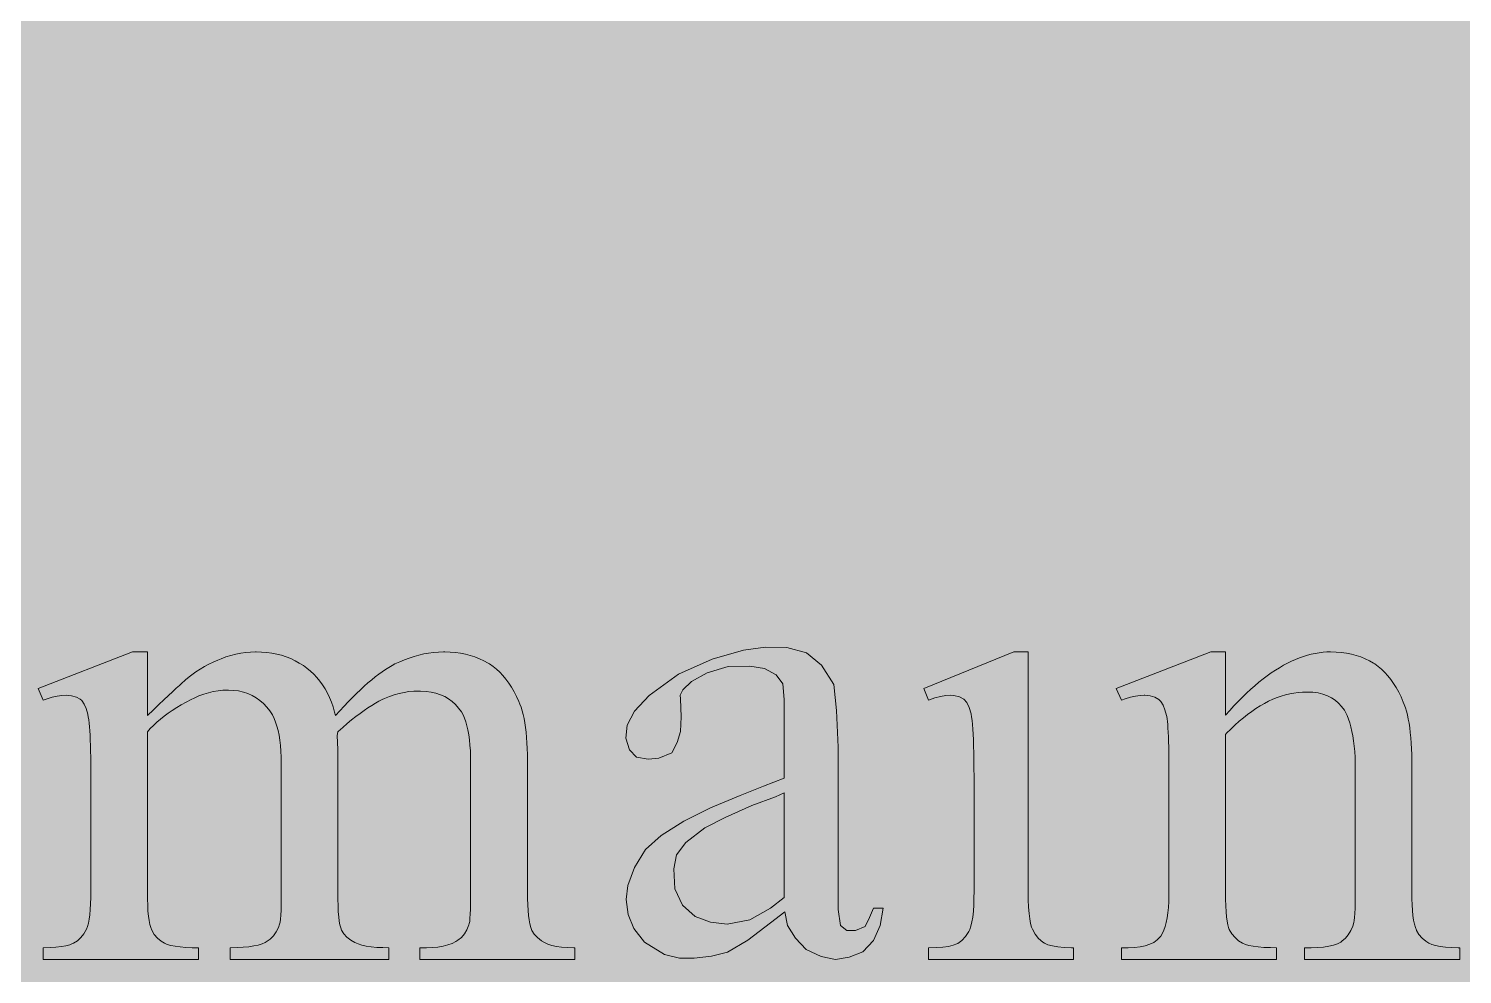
# Model space of a CAD drawing. Header units: millimetres. Extents: x 4103 to 4403, y 3794 to 4144.
# Drawn here: x 4320.99 to 4348.81, y 3823.97 to 3842.32 of the extents above; entities that cross this region are included whole.
import ezdxf

# ---------------------------------------------------------------- set-up
doc = ezdxf.new("R2010")
doc.units = ezdxf.units.MM
doc.layers.add('GREEN', color=7, linetype='Continuous', true_color=0x007f00)
doc.layers.add('GSCOLORFILL', color=7, linetype='Continuous', lineweight=0)

# ---------------------------------------------------------------- blocks, each defined once
blk = doc.blocks.new('NR-GM-31-6')
at = {"layer": 'GREEN', "lineweight": 9}
h = blk.add_hatch(color=256, dxfattribs=at)
h.paths.add_polyline_path([(82.283, 33.976), (82.284, 35.502), (82.255, 35.803), (82.124, 35.982), (81.898, 36.104), (81.616, 36.151), (81.193, 36.141), (80.788, 36.019), (80.487, 35.85), (80.318, 35.69), (80.262, 35.587), (80.271, 35.512), (80.281, 35.164), (80.271, 34.882), (80.207, 34.666), (80.102, 34.468), (79.848, 34.365), (79.641, 34.346), (79.415, 34.384), (79.284, 34.525), (79.208, 34.75), (79.237, 35.004), (79.378, 35.277), (79.66, 35.577), (80.234, 35.991), (80.882, 36.282), (81.494, 36.461), (81.917, 36.517), (82.331, 36.508), (82.716, 36.405), (83.008, 36.17), (83.243, 35.794), (83.299, 35.286), (83.331, 34.578), (83.331, 31.423), (83.374, 31.113), (83.497, 31.019), (83.666, 31.019), (83.854, 31.094), (83.939, 31.272), (84.014, 31.451), (84.202, 31.451), (84.145, 31.113), (84.014, 30.821), (83.807, 30.605), (83.544, 30.502), (83.28, 30.455), (82.998, 30.511), (82.707, 30.652), (82.5, 30.868), (82.349, 31.113), (82.293, 31.383), (82.02, 31.169), (81.578, 30.831), (81.183, 30.596), (80.873, 30.52), (80.534, 30.483), (80.252, 30.483), (79.962, 30.554), (79.575, 30.793), (79.368, 31.056), (79.256, 31.329), (79.218, 31.62), (79.246, 31.893), (79.378, 32.241), (79.594, 32.588), (79.895, 32.861), (80.337, 33.143), (80.854, 33.402), (81.428, 33.641), (81.879, 33.82)])
h.paths.add_polyline_path([(82.283, 31.657), (82.02, 31.451), (81.616, 31.225), (81.174, 31.141), (80.854, 31.178), (80.553, 31.291), (80.309, 31.507), (80.158, 31.827), (80.139, 32.212), (80.196, 32.485), (80.375, 32.729), (80.741, 33.011), (81.136, 33.209), (81.653, 33.444), (82.114, 33.613), (82.283, 33.688)], flags=16)
h.paths.add_polyline_path([(88.726, 35.716), (88.825, 35.489), (88.898, 35.514), (89.001, 35.544), (89.098, 35.566), (89.187, 35.579), (89.27, 35.584), (89.279, 35.584), (89.383, 35.574), (89.474, 35.546), (89.549, 35.501), (89.588, 35.462), (89.633, 35.393), (89.671, 35.302), (89.702, 35.191), (89.706, 35.172), (89.712, 35.129), (89.718, 35.077), (89.724, 35.017), (89.728, 34.947), (89.733, 34.868), (89.737, 34.78), (89.74, 34.684), (89.743, 34.579), (89.745, 34.464), (89.747, 34.342), (89.748, 34.209), (89.749, 34.069), (89.749, 33.918), (89.749, 31.766), (89.749, 31.707), (89.745, 31.581), (89.738, 31.465), (89.728, 31.358), (89.714, 31.261), (89.696, 31.172), (89.675, 31.093), (89.65, 31.023), (89.621, 30.963), (89.59, 30.911), (89.572, 30.889), (89.517, 30.834), (89.452, 30.788), (89.375, 30.75), (89.288, 30.721), (89.189, 30.7), (89.079, 30.688), (88.958, 30.683), (88.825, 30.683), (88.825, 30.455), (91.836, 30.455), (91.836, 30.683), (91.718, 30.685), (91.592, 30.69), (91.48, 30.699), (91.382, 30.711), (91.3, 30.728), (91.231, 30.748), (91.178, 30.772), (91.1, 30.819), (91.03, 30.879), (90.97, 30.952), (90.919, 31.038), (90.904, 31.073), (90.888, 31.129), (90.875, 31.198), (90.865, 31.283), (90.856, 31.381), (90.85, 31.495), (90.847, 31.624), (90.846, 31.766), (90.846, 34.824), (90.865, 34.845), (90.947, 34.927), (91.029, 35.005), (91.11, 35.078), (91.192, 35.147), (91.274, 35.212), (91.355, 35.271), (91.437, 35.327), (91.518, 35.378), (91.6, 35.425), (91.683, 35.467), (91.764, 35.505), (91.846, 35.538), (91.928, 35.567), (92.01, 35.592), (92.092, 35.612), (92.174, 35.627), (92.256, 35.638), (92.338, 35.644), (92.42, 35.647), (92.435, 35.647), (92.542, 35.642), (92.643, 35.628), (92.737, 35.606), (92.823, 35.575), (92.903, 35.535), (92.975, 35.488), (93.041, 35.431), (93.099, 35.366), (93.152, 35.292), (93.173, 35.253), (93.204, 35.19), (93.231, 35.121), (93.256, 35.048), (93.279, 34.968), (93.299, 34.883), (93.316, 34.794), (93.331, 34.698), (93.343, 34.597), (93.352, 34.491), (93.359, 34.379), (93.363, 34.263), (93.364, 34.14), (93.364, 31.766), (93.364, 31.713), (93.363, 31.573), (93.361, 31.452), (93.357, 31.351), (93.351, 31.271), (93.345, 31.211), (93.338, 31.171), (93.316, 31.104), (93.278, 31.015), (93.229, 30.935), (93.171, 30.867), (93.105, 30.81), (93.082, 30.794), (93.017, 30.761), (92.94, 30.732), (92.85, 30.711), (92.748, 30.696), (92.634, 30.686), (92.506, 30.683), (92.38, 30.683), (92.38, 30.455), (95.391, 30.455), (95.391, 30.683), (95.357, 30.684), (95.227, 30.687), (95.112, 30.695), (95.01, 30.707), (94.923, 30.725), (94.851, 30.746), (94.793, 30.772), (94.733, 30.808), (94.66, 30.868), (94.6, 30.938), (94.553, 31.019), (94.552, 31.023), (94.53, 31.077), (94.512, 31.143), (94.496, 31.22), (94.483, 31.308), (94.473, 31.406), (94.466, 31.515), (94.461, 31.635), (94.46, 31.766), (94.46, 34.242), (94.46, 34.311), (94.458, 34.431), (94.454, 34.545), (94.448, 34.654), (94.441, 34.759), (94.432, 34.858), (94.421, 34.951), (94.407, 35.04), (94.392, 35.123), (94.376, 35.202), (94.357, 35.275), (94.337, 35.343), (94.314, 35.406), (94.296, 35.453), (94.252, 35.551), (94.207, 35.644), (94.158, 35.733), (94.107, 35.815), (94.053, 35.892), (93.996, 35.962), (93.936, 36.028), (93.874, 36.088), (93.81, 36.142), (93.743, 36.191), (93.719, 36.206), (93.64, 36.252), (93.557, 36.293), (93.471, 36.328), (93.381, 36.358), (93.289, 36.383), (93.192, 36.401), (93.093, 36.415), (92.991, 36.423), (92.886, 36.425), (92.813, 36.424), (92.738, 36.419), (92.663, 36.41), (92.587, 36.397), (92.511, 36.381), (92.435, 36.361), (92.358, 36.337), (92.281, 36.31), (92.204, 36.279), (92.126, 36.245), (92.049, 36.206), (91.97, 36.165), (91.892, 36.119), (91.813, 36.071), (91.734, 36.018), (91.655, 35.961), (91.575, 35.902), (91.495, 35.838), (91.415, 35.77), (91.334, 35.699), (91.254, 35.625), (91.173, 35.547), (91.092, 35.465), (91.01, 35.379), (90.928, 35.29), (90.846, 35.197), (90.846, 36.425), (90.56, 36.425)])
h.paths.add_polyline_path([(87.016, 36.426), (86.738, 36.426), (84.991, 35.717), (85.08, 35.489), (85.082, 35.49), (85.203, 35.531), (85.315, 35.56), (85.417, 35.578), (85.51, 35.584), (85.577, 35.581), (85.684, 35.556), (85.769, 35.508), (85.826, 35.442), (85.873, 35.346), (85.909, 35.223), (85.909, 35.22), (85.92, 35.163), (85.928, 35.096), (85.936, 35.018), (85.943, 34.929), (85.949, 34.829), (85.954, 34.718), (85.958, 34.596), (85.961, 34.464), (85.964, 34.321), (85.965, 34.167), (85.966, 34.001), (85.966, 31.766), (85.965, 31.66), (85.961, 31.517), (85.953, 31.39), (85.941, 31.279), (85.925, 31.183), (85.906, 31.103), (85.883, 31.038), (85.865, 31), (85.803, 30.903), (85.732, 30.824), (85.649, 30.766), (85.633, 30.757), (85.562, 30.731), (85.471, 30.71), (85.36, 30.695), (85.231, 30.687), (85.08, 30.684), (85.08, 30.455), (87.896, 30.455), (87.896, 30.684), (87.858, 30.684), (87.715, 30.688), (87.591, 30.7), (87.486, 30.717), (87.4, 30.742), (87.333, 30.772), (87.299, 30.793), (87.218, 30.86), (87.151, 30.944), (87.099, 31.045), (87.084, 31.082), (87.063, 31.154), (87.046, 31.243), (87.033, 31.349), (87.024, 31.471), (87.018, 31.61), (87.016, 31.766)])
h.paths.add_polyline_path([(75.7, 36.425), (75.67, 36.425), (75.574, 36.422), (75.478, 36.414), (75.383, 36.401), (75.288, 36.385), (75.194, 36.363), (75.1, 36.338), (75.007, 36.307), (74.914, 36.273), (74.822, 36.234), (74.73, 36.191), (74.673, 36.161), (74.611, 36.125), (74.548, 36.084), (74.484, 36.04), (74.417, 35.992), (74.349, 35.939), (74.279, 35.883), (74.207, 35.823), (74.134, 35.758), (74.059, 35.689), (73.982, 35.616), (73.904, 35.539), (73.824, 35.458), (73.742, 35.373), (73.659, 35.284), (73.574, 35.191), (73.557, 35.259), (73.529, 35.357), (73.496, 35.451), (73.46, 35.541), (73.419, 35.627), (73.374, 35.708), (73.326, 35.785), (73.273, 35.858), (73.216, 35.927), (73.156, 35.992), (73.091, 36.053), (73.022, 36.109), (72.953, 36.16), (72.873, 36.21), (72.791, 36.255), (72.707, 36.296), (72.619, 36.33), (72.529, 36.359), (72.437, 36.383), (72.341, 36.402), (72.243, 36.415), (72.143, 36.423), (72.039, 36.425), (72.025, 36.425), (71.93, 36.422), (71.835, 36.414), (71.74, 36.4), (71.643, 36.381), (71.548, 36.356), (71.451, 36.327), (71.355, 36.293), (71.293, 36.268), (71.205, 36.229), (71.119, 36.186), (71.034, 36.14), (70.951, 36.09), (70.869, 36.037), (70.788, 35.98), (70.71, 35.919), (70.709, 35.918), (70.682, 35.896), (70.646, 35.865), (70.602, 35.825), (70.548, 35.776), (70.486, 35.719), (70.415, 35.653), (70.335, 35.578), (70.246, 35.495), (70.149, 35.402), (70.042, 35.301), (69.926, 35.191), (69.926, 36.425), (69.64, 36.425), (67.806, 35.716), (67.906, 35.488), (67.979, 35.514), (68.081, 35.544), (68.178, 35.566), (68.268, 35.579), (68.351, 35.583), (68.457, 35.575), (68.548, 35.55), (68.624, 35.507), (68.653, 35.48), (68.7, 35.412), (68.739, 35.324), (68.77, 35.216), (68.771, 35.21), (68.78, 35.162), (68.788, 35.107), (68.795, 35.044), (68.802, 34.973), (68.808, 34.895), (68.813, 34.807), (68.817, 34.713), (68.821, 34.611), (68.824, 34.501), (68.827, 34.383), (68.828, 34.257), (68.829, 34.123), (68.829, 33.982), (68.829, 31.766), (68.829, 31.659), (68.825, 31.536), (68.818, 31.425), (68.809, 31.325), (68.797, 31.238), (68.782, 31.161), (68.764, 31.097), (68.743, 31.044), (68.743, 31.043), (68.695, 30.955), (68.637, 30.881), (68.569, 30.82), (68.491, 30.772), (68.485, 30.769), (68.422, 30.742), (68.347, 30.721), (68.257, 30.705), (68.153, 30.693), (68.037, 30.686), (67.906, 30.683), (67.906, 30.455), (70.916, 30.455), (70.916, 30.683), (70.798, 30.684), (70.672, 30.69), (70.561, 30.698), (70.463, 30.711), (70.381, 30.727), (70.312, 30.748), (70.258, 30.772), (70.192, 30.81), (70.12, 30.87), (70.06, 30.942), (70.013, 31.025), (70.012, 31.025), (69.992, 31.074), (69.974, 31.136), (69.96, 31.21), (69.947, 31.296), (69.938, 31.395), (69.932, 31.506), (69.928, 31.63), (69.926, 31.766), (69.926, 34.874), (69.927, 34.875), (69.983, 34.938), (70.044, 34.999), (70.108, 35.059), (70.178, 35.119), (70.251, 35.177), (70.328, 35.234), (70.409, 35.29), (70.495, 35.344), (70.585, 35.398), (70.678, 35.45), (70.777, 35.501), (70.833, 35.529), (70.926, 35.571), (71.019, 35.606), (71.112, 35.634), (71.206, 35.656), (71.3, 35.672), (71.393, 35.681), (71.488, 35.685), (71.5, 35.685), (71.601, 35.679), (71.697, 35.667), (71.789, 35.646), (71.877, 35.617), (71.959, 35.581), (72.038, 35.536), (72.111, 35.484), (72.18, 35.424), (72.245, 35.356), (72.305, 35.28), (72.318, 35.261), (72.354, 35.201), (72.386, 35.135), (72.415, 35.062), (72.441, 34.984), (72.463, 34.898), (72.482, 34.808), (72.497, 34.71), (72.509, 34.608), (72.517, 34.498), (72.523, 34.382), (72.524, 34.26), (72.524, 31.766), (72.524, 31.664), (72.522, 31.53), (72.519, 31.415), (72.514, 31.318), (72.508, 31.24), (72.5, 31.18), (72.491, 31.139), (72.468, 31.076), (72.424, 30.99), (72.371, 30.916), (72.306, 30.851), (72.232, 30.797), (72.214, 30.787), (72.152, 30.759), (72.079, 30.736), (71.993, 30.717), (71.896, 30.702), (71.787, 30.692), (71.666, 30.685), (71.534, 30.683), (71.534, 30.455), (74.611, 30.455), (74.611, 30.683), (74.498, 30.685), (74.378, 30.69), (74.27, 30.701), (74.173, 30.715), (74.088, 30.734), (74.015, 30.757), (73.953, 30.785), (73.877, 30.827), (73.799, 30.886), (73.737, 30.952), (73.694, 31.025), (73.677, 31.068), (73.662, 31.125), (73.649, 31.197), (73.639, 31.282), (73.631, 31.382), (73.625, 31.496), (73.622, 31.624), (73.621, 31.766), (73.621, 34.532), (73.608, 34.805), (73.621, 34.874), (73.625, 34.879), (73.716, 34.959), (73.803, 35.034), (73.889, 35.104), (73.972, 35.17), (74.052, 35.232), (74.13, 35.288), (74.206, 35.34), (74.279, 35.387), (74.35, 35.43), (74.418, 35.468), (74.485, 35.501), (74.528, 35.521), (74.623, 35.559), (74.717, 35.592), (74.811, 35.619), (74.906, 35.639), (75, 35.654), (75.094, 35.663), (75.189, 35.666), (75.228, 35.666), (75.333, 35.659), (75.433, 35.645), (75.526, 35.623), (75.614, 35.594), (75.697, 35.557), (75.772, 35.513), (75.843, 35.461), (75.908, 35.402), (75.966, 35.335), (76.02, 35.261), (76.051, 35.205), (76.078, 35.141), (76.104, 35.071), (76.126, 34.993), (76.146, 34.91), (76.162, 34.819), (76.175, 34.721), (76.185, 34.616), (76.193, 34.505), (76.197, 34.386), (76.199, 34.26), (76.199, 31.766), (76.198, 31.685), (76.197, 31.55), (76.195, 31.432), (76.191, 31.334), (76.186, 31.255), (76.18, 31.194), (76.172, 31.151), (76.164, 31.126), (76.126, 31.032), (76.078, 30.951), (76.02, 30.883), (75.953, 30.829), (75.914, 30.804), (75.838, 30.767), (75.755, 30.737), (75.664, 30.713), (75.565, 30.697), (75.457, 30.686), (75.342, 30.683), (75.216, 30.683), (75.216, 30.455), (78.219, 30.455), (78.219, 30.683), (78.2, 30.683), (78.076, 30.686), (77.964, 30.696), (77.863, 30.709), (77.775, 30.729), (77.698, 30.754), (77.634, 30.785), (77.575, 30.819), (77.496, 30.879), (77.433, 30.945), (77.388, 31.019), (77.387, 31.021), (77.367, 31.077), (77.35, 31.145), (77.335, 31.222), (77.323, 31.31), (77.314, 31.408), (77.307, 31.517), (77.303, 31.636), (77.302, 31.766), (77.302, 34.26), (77.302, 34.315), (77.3, 34.436), (77.297, 34.552), (77.291, 34.662), (77.284, 34.767), (77.274, 34.867), (77.263, 34.961), (77.25, 35.05), (77.235, 35.133), (77.218, 35.211), (77.199, 35.284), (77.179, 35.351), (77.156, 35.412), (77.134, 35.464), (77.09, 35.561), (77.042, 35.653), (76.992, 35.739), (76.939, 35.82), (76.884, 35.895), (76.826, 35.965), (76.764, 36.03), (76.7, 36.089), (76.634, 36.142), (76.565, 36.191), (76.537, 36.208), (76.454, 36.254), (76.368, 36.294), (76.28, 36.329), (76.189, 36.358), (76.097, 36.383), (76.001, 36.401), (75.904, 36.415), (75.803, 36.423)])
h.paths.add_polyline_path([(86.392, 38.453), (86.315, 38.449), (86.208, 38.429), (86.109, 38.392), (86.019, 38.339), (85.936, 38.269), (85.884, 38.21), (85.824, 38.122), (85.781, 38.026), (85.755, 37.923), (85.747, 37.813), (85.751, 37.735), (85.771, 37.631), (85.81, 37.532), (85.864, 37.442), (85.936, 37.357), (85.994, 37.305), (86.083, 37.245), (86.179, 37.202), (86.282, 37.176), (86.392, 37.167), (86.47, 37.171), (86.574, 37.193), (86.673, 37.23), (86.764, 37.285), (86.848, 37.357), (86.897, 37.413), (86.956, 37.503), (86.997, 37.599), (87.023, 37.702), (87.031, 37.813), (87.027, 37.887), (87.008, 37.993), (86.971, 38.093), (86.918, 38.185), (86.848, 38.269), (86.792, 38.317), (86.702, 38.376), (86.606, 38.419), (86.503, 38.444)])
at = {"layer": 'GSCOLORFILL', "true_color": 0xf5f5f5, "transparency": 33554687}
blk.add_hatch(color=7, dxfattribs=at).paths.add_polyline_path([(-125.002, 0), (124.998, 0, 0.414214), (149.998, 25), (149.998, 325, 0.414214), (124.998, 350), (-125.002, 350, 0.414214), (-150.002, 325), (-150.002, 25, 0.414214)])
at = {"layer": 'GREEN', "lineweight": 9}
for points in [[(82.283, 33.976), (82.284, 35.502), (82.255, 35.803), (82.124, 35.982), (81.898, 36.104), (81.616, 36.151), (81.193, 36.141), (80.788, 36.019), (80.487, 35.85), (80.318, 35.69), (80.262, 35.587), (80.271, 35.512), (80.281, 35.164), (80.271, 34.882), (80.207, 34.666), (80.102, 34.468), (79.848, 34.365), (79.641, 34.346), (79.415, 34.384), (79.284, 34.525), (79.208, 34.75), (79.237, 35.004), (79.378, 35.277), (79.66, 35.577), (80.234, 35.991), (80.882, 36.282), (81.494, 36.461), (81.917, 36.517), (82.331, 36.508), (82.716, 36.405), (83.008, 36.17), (83.243, 35.794), (83.299, 35.286), (83.331, 34.578), (83.331, 31.423), (83.374, 31.113), (83.497, 31.019), (83.666, 31.019), (83.854, 31.094), (83.939, 31.272), (84.014, 31.451), (84.202, 31.451), (84.145, 31.113), (84.014, 30.821), (83.807, 30.605), (83.544, 30.502), (83.28, 30.455), (82.998, 30.511), (82.707, 30.652), (82.5, 30.868), (82.349, 31.113), (82.293, 31.383), (82.02, 31.169), (81.578, 30.831), (81.183, 30.596), (80.873, 30.52), (80.534, 30.483), (80.252, 30.483), (79.962, 30.554), (79.575, 30.793), (79.368, 31.056), (79.256, 31.329), (79.218, 31.62), (79.246, 31.893), (79.378, 32.241), (79.594, 32.588), (79.895, 32.861), (80.337, 33.143), (80.854, 33.402), (81.428, 33.641), (81.879, 33.82)], [(75.7, 36.425), (75.67, 36.425), (75.574, 36.422), (75.478, 36.414), (75.383, 36.401), (75.288, 36.385), (75.194, 36.363), (75.1, 36.338), (75.007, 36.307), (74.914, 36.273), (74.822, 36.234), (74.73, 36.191), (74.673, 36.161), (74.611, 36.125), (74.548, 36.084), (74.484, 36.04), (74.417, 35.992), (74.349, 35.939), (74.279, 35.883), (74.207, 35.823), (74.134, 35.758), (74.059, 35.689), (73.982, 35.616), (73.904, 35.539), (73.824, 35.458), (73.742, 35.373), (73.659, 35.284), (73.574, 35.191), (73.557, 35.259), (73.529, 35.357), (73.496, 35.451), (73.46, 35.541), (73.419, 35.627), (73.374, 35.708), (73.326, 35.785), (73.273, 35.858), (73.216, 35.927), (73.156, 35.992), (73.091, 36.053), (73.022, 36.109), (72.953, 36.16), (72.873, 36.21), (72.791, 36.255), (72.707, 36.296), (72.619, 36.33), (72.529, 36.359), (72.437, 36.383), (72.341, 36.402), (72.243, 36.415), (72.143, 36.423), (72.039, 36.425), (72.025, 36.425), (71.93, 36.422), (71.835, 36.414), (71.74, 36.4), (71.643, 36.381), (71.548, 36.356), (71.451, 36.327), (71.355, 36.293), (71.293, 36.268), (71.205, 36.229), (71.119, 36.186), (71.034, 36.14), (70.951, 36.09), (70.869, 36.037), (70.788, 35.98), (70.71, 35.919), (70.709, 35.918), (70.682, 35.896), (70.646, 35.865), (70.602, 35.825), (70.548, 35.776), (70.486, 35.719), (70.415, 35.653), (70.335, 35.578), (70.246, 35.495), (70.149, 35.402), (70.042, 35.301), (69.926, 35.191), (69.926, 36.425), (69.64, 36.425), (67.806, 35.716), (67.906, 35.488), (67.979, 35.514), (68.081, 35.544), (68.178, 35.566), (68.268, 35.579), (68.351, 35.583), (68.457, 35.575), (68.548, 35.55), (68.624, 35.507), (68.653, 35.48), (68.7, 35.412), (68.739, 35.324), (68.77, 35.216), (68.771, 35.21), (68.78, 35.162), (68.788, 35.107), (68.795, 35.044), (68.802, 34.973), (68.808, 34.895), (68.813, 34.807), (68.817, 34.713), (68.821, 34.611), (68.824, 34.501), (68.827, 34.383), (68.828, 34.257), (68.829, 34.123), (68.829, 33.982), (68.829, 31.766), (68.829, 31.659), (68.825, 31.536), (68.818, 31.425), (68.809, 31.325), (68.797, 31.238), (68.782, 31.161), (68.764, 31.097), (68.743, 31.044), (68.743, 31.043), (68.695, 30.955), (68.637, 30.881), (68.569, 30.82), (68.491, 30.772), (68.485, 30.769), (68.422, 30.742), (68.347, 30.721), (68.257, 30.705), (68.153, 30.693), (68.037, 30.686), (67.906, 30.683), (67.906, 30.455), (70.916, 30.455), (70.916, 30.683), (70.798, 30.684), (70.672, 30.69), (70.561, 30.698), (70.463, 30.711), (70.381, 30.727), (70.312, 30.748), (70.258, 30.772), (70.192, 30.81), (70.12, 30.87), (70.06, 30.942), (70.013, 31.025), (70.012, 31.025), (69.992, 31.074), (69.974, 31.136), (69.96, 31.21), (69.947, 31.296), (69.938, 31.395), (69.932, 31.506), (69.928, 31.63), (69.926, 31.766), (69.926, 34.874), (69.927, 34.875), (69.983, 34.938), (70.044, 34.999), (70.108, 35.059), (70.178, 35.119), (70.251, 35.177), (70.328, 35.234), (70.409, 35.29), (70.495, 35.344), (70.585, 35.398), (70.678, 35.45), (70.777, 35.501), (70.833, 35.529), (70.926, 35.571), (71.019, 35.606), (71.112, 35.634), (71.206, 35.656), (71.3, 35.672), (71.393, 35.681), (71.488, 35.685), (71.5, 35.685), (71.601, 35.679), (71.697, 35.667), (71.789, 35.646), (71.877, 35.617), (71.959, 35.581), (72.038, 35.536), (72.111, 35.484), (72.18, 35.424), (72.245, 35.356), (72.305, 35.28), (72.318, 35.261), (72.354, 35.201), (72.386, 35.135), (72.415, 35.062), (72.441, 34.984), (72.463, 34.898), (72.482, 34.808), (72.497, 34.71), (72.509, 34.608), (72.517, 34.498), (72.523, 34.382), (72.524, 34.26), (72.524, 31.766), (72.524, 31.664), (72.522, 31.53), (72.519, 31.415), (72.514, 31.318), (72.508, 31.24), (72.5, 31.18), (72.491, 31.139), (72.468, 31.076), (72.424, 30.99), (72.371, 30.916), (72.306, 30.851), (72.232, 30.797), (72.214, 30.787), (72.152, 30.759), (72.079, 30.736), (71.993, 30.717), (71.896, 30.702), (71.787, 30.692), (71.666, 30.685), (71.534, 30.683), (71.534, 30.455), (74.611, 30.455), (74.611, 30.683), (74.498, 30.685), (74.378, 30.69), (74.27, 30.701), (74.173, 30.715), (74.088, 30.734), (74.015, 30.757), (73.953, 30.785), (73.877, 30.827), (73.799, 30.886), (73.737, 30.952), (73.694, 31.025), (73.677, 31.068), (73.662, 31.125), (73.649, 31.197), (73.639, 31.282), (73.631, 31.382), (73.625, 31.496), (73.622, 31.624), (73.621, 31.766), (73.621, 34.532), (73.608, 34.805), (73.621, 34.874), (73.625, 34.879), (73.716, 34.959), (73.803, 35.034), (73.889, 35.104), (73.972, 35.17), (74.052, 35.232), (74.13, 35.288), (74.206, 35.34), (74.279, 35.387), (74.35, 35.43), (74.418, 35.468), (74.485, 35.501), (74.528, 35.521), (74.623, 35.559), (74.717, 35.592), (74.811, 35.619), (74.906, 35.639), (75, 35.654), (75.094, 35.663), (75.189, 35.666), (75.228, 35.666), (75.333, 35.659), (75.433, 35.645), (75.526, 35.623), (75.614, 35.594), (75.697, 35.557), (75.772, 35.513), (75.843, 35.461), (75.908, 35.402), (75.966, 35.335), (76.02, 35.261), (76.051, 35.205), (76.078, 35.141), (76.104, 35.071), (76.126, 34.993), (76.146, 34.91), (76.162, 34.819), (76.175, 34.721), (76.185, 34.616), (76.193, 34.505), (76.197, 34.386), (76.199, 34.26), (76.199, 31.766), (76.198, 31.685), (76.197, 31.55), (76.195, 31.432), (76.191, 31.334), (76.186, 31.255), (76.18, 31.194), (76.172, 31.151), (76.164, 31.126), (76.126, 31.032), (76.078, 30.951), (76.02, 30.883), (75.953, 30.829), (75.914, 30.804), (75.838, 30.767), (75.755, 30.737), (75.664, 30.713), (75.565, 30.697), (75.457, 30.686), (75.342, 30.683), (75.216, 30.683), (75.216, 30.455), (78.219, 30.455), (78.219, 30.683), (78.2, 30.683), (78.076, 30.686), (77.964, 30.696), (77.863, 30.709), (77.775, 30.729), (77.698, 30.754), (77.634, 30.785), (77.575, 30.819), (77.496, 30.879), (77.433, 30.945), (77.388, 31.019), (77.387, 31.021), (77.367, 31.077), (77.35, 31.145), (77.335, 31.222), (77.323, 31.31), (77.314, 31.408), (77.307, 31.517), (77.303, 31.636), (77.302, 31.766), (77.302, 34.26), (77.302, 34.315), (77.3, 34.436), (77.297, 34.552), (77.291, 34.662), (77.284, 34.767), (77.274, 34.867), (77.263, 34.961), (77.25, 35.05), (77.235, 35.133), (77.218, 35.211), (77.199, 35.284), (77.179, 35.351), (77.156, 35.412), (77.134, 35.464), (77.09, 35.561), (77.042, 35.653), (76.992, 35.739), (76.939, 35.82), (76.884, 35.895), (76.826, 35.965), (76.764, 36.03), (76.7, 36.089), (76.634, 36.142), (76.565, 36.191), (76.537, 36.208), (76.454, 36.254), (76.368, 36.294), (76.28, 36.329), (76.189, 36.358), (76.097, 36.383), (76.001, 36.401), (75.904, 36.415), (75.803, 36.423)], [(87.016, 36.426), (86.738, 36.426), (84.991, 35.717), (85.08, 35.489), (85.082, 35.49), (85.203, 35.531), (85.315, 35.56), (85.417, 35.578), (85.51, 35.584), (85.577, 35.581), (85.684, 35.556), (85.769, 35.508), (85.826, 35.442), (85.873, 35.346), (85.909, 35.223), (85.909, 35.22), (85.92, 35.163), (85.928, 35.096), (85.936, 35.018), (85.943, 34.929), (85.949, 34.829), (85.954, 34.718), (85.958, 34.596), (85.961, 34.464), (85.964, 34.321), (85.965, 34.167), (85.966, 34.001), (85.966, 31.766), (85.965, 31.66), (85.961, 31.517), (85.953, 31.39), (85.941, 31.279), (85.925, 31.183), (85.906, 31.103), (85.883, 31.038), (85.865, 31), (85.803, 30.903), (85.732, 30.824), (85.649, 30.766), (85.633, 30.757), (85.562, 30.731), (85.471, 30.71), (85.36, 30.695), (85.231, 30.687), (85.08, 30.684), (85.08, 30.455), (87.896, 30.455), (87.896, 30.684), (87.858, 30.684), (87.715, 30.688), (87.591, 30.7), (87.486, 30.717), (87.4, 30.742), (87.333, 30.772), (87.299, 30.793), (87.218, 30.86), (87.151, 30.944), (87.099, 31.045), (87.084, 31.082), (87.063, 31.154), (87.046, 31.243), (87.033, 31.349), (87.024, 31.471), (87.018, 31.61), (87.016, 31.766)], [(88.726, 35.716), (88.825, 35.489), (88.898, 35.514), (89.001, 35.544), (89.098, 35.566), (89.187, 35.579), (89.27, 35.584), (89.279, 35.584), (89.383, 35.574), (89.474, 35.546), (89.549, 35.501), (89.588, 35.462), (89.633, 35.393), (89.671, 35.302), (89.702, 35.191), (89.706, 35.172), (89.712, 35.129), (89.718, 35.077), (89.724, 35.017), (89.728, 34.947), (89.733, 34.868), (89.737, 34.78), (89.74, 34.684), (89.743, 34.579), (89.745, 34.464), (89.747, 34.342), (89.748, 34.209), (89.749, 34.069), (89.749, 33.918), (89.749, 31.766), (89.749, 31.707), (89.745, 31.581), (89.738, 31.465), (89.728, 31.358), (89.714, 31.261), (89.696, 31.172), (89.675, 31.093), (89.65, 31.023), (89.621, 30.963), (89.59, 30.911), (89.572, 30.889), (89.517, 30.834), (89.452, 30.788), (89.375, 30.75), (89.288, 30.721), (89.189, 30.7), (89.079, 30.688), (88.958, 30.683), (88.825, 30.683), (88.825, 30.455), (91.836, 30.455), (91.836, 30.683), (91.718, 30.685), (91.592, 30.69), (91.48, 30.699), (91.382, 30.711), (91.3, 30.728), (91.231, 30.748), (91.178, 30.772), (91.1, 30.819), (91.03, 30.879), (90.97, 30.952), (90.919, 31.038), (90.904, 31.073), (90.888, 31.129), (90.875, 31.198), (90.865, 31.283), (90.856, 31.381), (90.85, 31.495), (90.847, 31.624), (90.846, 31.766), (90.846, 34.824), (90.865, 34.845), (90.947, 34.927), (91.029, 35.005), (91.11, 35.078), (91.192, 35.147), (91.274, 35.212), (91.355, 35.271), (91.437, 35.327), (91.518, 35.378), (91.6, 35.425), (91.683, 35.467), (91.764, 35.505), (91.846, 35.538), (91.928, 35.567), (92.01, 35.592), (92.092, 35.612), (92.174, 35.627), (92.256, 35.638), (92.338, 35.644), (92.42, 35.647), (92.435, 35.647), (92.542, 35.642), (92.643, 35.628), (92.737, 35.606), (92.823, 35.575), (92.903, 35.535), (92.975, 35.488), (93.041, 35.431), (93.099, 35.366), (93.152, 35.292), (93.173, 35.253), (93.204, 35.19), (93.231, 35.121), (93.256, 35.048), (93.279, 34.968), (93.299, 34.883), (93.316, 34.794), (93.331, 34.698), (93.343, 34.597), (93.352, 34.491), (93.359, 34.379), (93.363, 34.263), (93.364, 34.14), (93.364, 31.766), (93.364, 31.713), (93.363, 31.573), (93.361, 31.452), (93.357, 31.351), (93.351, 31.271), (93.345, 31.211), (93.338, 31.171), (93.316, 31.104), (93.278, 31.015), (93.229, 30.935), (93.171, 30.867), (93.105, 30.81), (93.082, 30.794), (93.017, 30.761), (92.94, 30.732), (92.85, 30.711), (92.748, 30.696), (92.634, 30.686), (92.506, 30.683), (92.38, 30.683), (92.38, 30.455), (95.391, 30.455), (95.391, 30.683), (95.357, 30.684), (95.227, 30.687), (95.112, 30.695), (95.01, 30.707), (94.923, 30.725), (94.851, 30.746), (94.793, 30.772), (94.733, 30.808), (94.66, 30.868), (94.6, 30.938), (94.553, 31.019), (94.552, 31.023), (94.53, 31.077), (94.512, 31.143), (94.496, 31.22), (94.483, 31.308), (94.473, 31.406), (94.466, 31.515), (94.461, 31.635), (94.46, 31.766), (94.46, 34.242), (94.46, 34.311), (94.458, 34.431), (94.454, 34.545), (94.448, 34.654), (94.441, 34.759), (94.432, 34.858), (94.421, 34.951), (94.407, 35.04), (94.392, 35.123), (94.376, 35.202), (94.357, 35.275), (94.337, 35.343), (94.314, 35.406), (94.296, 35.453), (94.252, 35.551), (94.207, 35.644), (94.158, 35.733), (94.107, 35.815), (94.053, 35.892), (93.996, 35.962), (93.936, 36.028), (93.874, 36.088), (93.81, 36.142), (93.743, 36.191), (93.719, 36.206), (93.64, 36.252), (93.557, 36.293), (93.471, 36.328), (93.381, 36.358), (93.289, 36.383), (93.192, 36.401), (93.093, 36.415), (92.991, 36.423), (92.886, 36.425), (92.813, 36.424), (92.738, 36.419), (92.663, 36.41), (92.587, 36.397), (92.511, 36.381), (92.435, 36.361), (92.358, 36.337), (92.281, 36.31), (92.204, 36.279), (92.126, 36.245), (92.049, 36.206), (91.97, 36.165), (91.892, 36.119), (91.813, 36.071), (91.734, 36.018), (91.655, 35.961), (91.575, 35.902), (91.495, 35.838), (91.415, 35.77), (91.334, 35.699), (91.254, 35.625), (91.173, 35.547), (91.092, 35.465), (91.01, 35.379), (90.928, 35.29), (90.846, 35.197), (90.846, 36.425), (90.56, 36.425)]]:
    blk.add_lwpolyline(points, close=True, dxfattribs=at)
blk.add_lwpolyline([(82.283, 31.657), (82.02, 31.451), (81.616, 31.225), (81.174, 31.141), (80.854, 31.178), (80.553, 31.291), (80.309, 31.507), (80.158, 31.827), (80.139, 32.212), (80.196, 32.485), (80.375, 32.729), (80.741, 33.011), (81.136, 33.209), (81.653, 33.444), (82.114, 33.613), (82.283, 33.688), (82.283, 31.657)], dxfattribs=at)

msp = doc.modelspace()

# ---------------------------------------------------------------- block references
msp.add_blockref('NR-GM-31-6', (4253.365, 3793.8))

doc.saveas('drawing.dxf')
